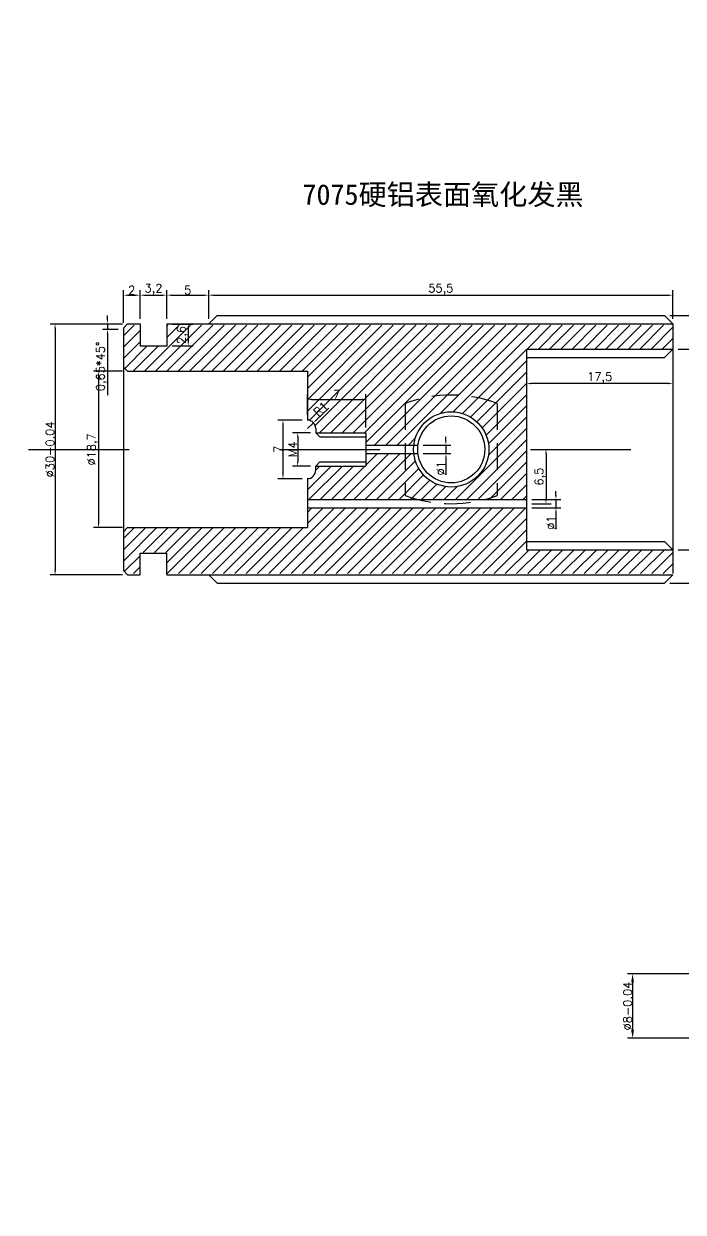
# Model space of a CAD drawing. Header units: millimetres. Extents: x 6817 to 10425, y -2870 to -164.
# Drawn here: x 9698.8 to 9777.6, y -1671.2 to -1529 of the extents above; entities that cross this region are included whole.
import ezdxf

# ---------------------------------------------------------------- set-up
doc = ezdxf.new("R2010")
doc.units = ezdxf.units.MM
doc.linetypes.add('ACAD_ISO03W100', pattern=[30, 12, -18])
doc.linetypes.add('HIDDEN', pattern=[9.525, 6.35, -3.175])
doc.layers.add('图层2', color=108, linetype='Continuous')
doc.styles.get("Standard").update_dxf_attribs({"font": 'txt', "bigfont": 'gbcbig.shx'})
doc.dimstyles.new('ISO-25', dxfattribs={"dimtxt": 1, "dimasz": 0.5, "dimexe": 0.6, "dimexo": 0.625, "dimgap": 0.1, "dimtad": 1, "dimtxsty": 'Standard', "dimcen": 2.5, "dimadec": 0, "dimazin": 0, "dimtfac": 1, "dimtmove": 0, "dimatfit": 3, "dimfxl": 1, "dimarcsym": 0})

# ---------------------------------------------------------------- blocks, each defined once
blk = doc.blocks.new('*D336')
at = {"color": 0, "lineweight": -2, "transparency": 16777216}
for p, q in [((9780.25, -1642.69), (9770.99, -1642.69)), ((9771.59, -1643.69), (9771.59, -1649.39)), ((9780.25, -1650.39), (9770.99, -1650.39))]:
    blk.add_line(p, q, dxfattribs=at)
at = {"color": 0, "transparency": 16777216}
for points in [[(9771.42, -1643.69), (9771.76, -1643.69), (9771.59, -1642.69)], [(9771.42, -1649.39), (9771.76, -1649.39), (9771.59, -1650.39)]]:
    blk.add_solid(points, dxfattribs=at)
at = {"layer": 'Defpoints', "color": 0, "transparency": 16777216}
for p in [(9780.87, -1642.69), (9771.59, -1650.39), (9780.87, -1650.39)]:
    blk.add_point(p, dxfattribs=at)
at = {"color": 0, "transparency": 16777216, "insert": (9770.99, -1646.54), "char_height": 1, "attachment_point": 5, "rotation": 90}
blk.add_mtext('%%C8-0.04', dxfattribs=at)
blk = doc.blocks.new('*D345')
at = {"layer": 'Defpoints', "color": 0, "linetype": 'ByBlock', "transparency": 16777216}
for p in [(9712.71, -1561.51), (9712.71, -1564.96), (9710.71, -1565.46)]:
    blk.add_point(p, dxfattribs=at)
at = {"layer": '图层2', "color": 0, "linetype": 'ByBlock', "lineweight": -2, "transparency": 16777216}
for p, q in [((9710.71, -1564.83), (9710.71, -1560.91)), ((9711.21, -1561.51), (9712.21, -1561.51)), ((9712.71, -1564.33), (9712.71, -1560.91))]:
    blk.add_line(p, q, dxfattribs=at)
at = {"layer": '图层2', "color": 0, "linetype": 'ByBlock', "transparency": 16777216}
for points in [[(9711.21, -1561.43), (9711.21, -1561.59), (9710.71, -1561.51)], [(9712.21, -1561.43), (9712.21, -1561.59), (9712.71, -1561.51)]]:
    blk.add_solid(points, dxfattribs=at)
at = {"layer": '图层2', "color": 0, "linetype": 'ByBlock', "transparency": 16777216, "insert": (9711.71, -1560.91), "char_height": 1, "attachment_point": 5}
blk.add_mtext('2', dxfattribs=at)
blk = doc.blocks.new('*D346')
at = {"layer": 'Defpoints', "color": 0, "linetype": 'ByBlock', "transparency": 16777216}
for p in [(9715.91, -1561.51), (9712.71, -1564.96), (9715.91, -1564.96)]:
    blk.add_point(p, dxfattribs=at)
at = {"layer": '图层2', "color": 0, "linetype": 'ByBlock', "lineweight": -2, "transparency": 16777216}
for p, q in [((9712.71, -1564.33), (9712.71, -1560.91)), ((9713.21, -1561.51), (9715.41, -1561.51)), ((9715.91, -1564.33), (9715.91, -1560.91))]:
    blk.add_line(p, q, dxfattribs=at)
at = {"layer": '图层2', "color": 0, "linetype": 'ByBlock', "transparency": 16777216}
for points in [[(9713.21, -1561.43), (9713.21, -1561.59), (9712.71, -1561.51)], [(9715.41, -1561.43), (9715.41, -1561.59), (9715.91, -1561.51)]]:
    blk.add_solid(points, dxfattribs=at)
at = {"layer": '图层2', "color": 0, "linetype": 'ByBlock', "transparency": 16777216, "insert": (9714.31, -1560.83), "char_height": 1, "attachment_point": 5}
blk.add_mtext('3,2', dxfattribs=at)
blk = doc.blocks.new('*D347')
at = {"layer": 'Defpoints', "color": 0, "linetype": 'ByBlock', "transparency": 16777216}
for p in [(9720.91, -1561.51), (9715.91, -1564.96), (9720.91, -1564.96)]:
    blk.add_point(p, dxfattribs=at)
at = {"layer": '图层2', "color": 0, "linetype": 'ByBlock', "lineweight": -2, "transparency": 16777216}
for p, q in [((9715.91, -1564.33), (9715.91, -1560.91)), ((9716.41, -1561.51), (9720.41, -1561.51)), ((9720.91, -1564.33), (9720.91, -1560.91))]:
    blk.add_line(p, q, dxfattribs=at)
at = {"layer": '图层2', "color": 0, "linetype": 'ByBlock', "transparency": 16777216}
for points in [[(9716.41, -1561.43), (9716.41, -1561.59), (9715.91, -1561.51)], [(9720.41, -1561.43), (9720.41, -1561.59), (9720.91, -1561.51)]]:
    blk.add_solid(points, dxfattribs=at)
at = {"layer": '图层2', "color": 0, "linetype": 'ByBlock', "transparency": 16777216, "insert": (9718.41, -1560.91), "char_height": 1, "attachment_point": 5}
blk.add_mtext('5', dxfattribs=at)
blk = doc.blocks.new('*D279')
at = {"layer": 'Defpoints', "color": 0, "linetype": 'ByBlock', "transparency": 16777216}
for p in [(9776.41, -1561.51), (9720.91, -1564.96), (9776.41, -1564.96)]:
    blk.add_point(p, dxfattribs=at)
at = {"layer": '图层2', "color": 0, "linetype": 'ByBlock', "lineweight": -2, "transparency": 16777216}
for p, q in [((9720.91, -1564.33), (9720.91, -1560.91)), ((9721.41, -1561.51), (9775.91, -1561.51)), ((9776.41, -1564.33), (9776.41, -1560.91))]:
    blk.add_line(p, q, dxfattribs=at)
at = {"layer": '图层2', "color": 0, "linetype": 'ByBlock', "transparency": 16777216}
for points in [[(9721.41, -1561.43), (9721.41, -1561.59), (9720.91, -1561.51)], [(9775.91, -1561.43), (9775.91, -1561.59), (9776.41, -1561.51)]]:
    blk.add_solid(points, dxfattribs=at)
at = {"layer": '图层2', "color": 0, "linetype": 'ByBlock', "transparency": 16777216, "insert": (9748.66, -1560.83), "char_height": 1, "attachment_point": 5}
blk.add_mtext('55,5', dxfattribs=at)
blk = doc.blocks.new('*D348')
at = {"layer": 'Defpoints', "color": 0, "linetype": 'ByBlock', "transparency": 16777216}
for p in [(9715.91, -1564.96), (9715.91, -1567.56), (9718.47, -1567.56)]:
    blk.add_point(p, dxfattribs=at)
at = {"layer": '图层2', "color": 0, "linetype": 'ByBlock', "lineweight": -2, "transparency": 16777216}
for p, q in [((9716.54, -1564.96), (9719.07, -1564.96)), ((9718.47, -1565.46), (9718.47, -1567.06)), ((9716.54, -1567.56), (9719.07, -1567.56))]:
    blk.add_line(p, q, dxfattribs=at)
at = {"layer": '图层2', "color": 0, "linetype": 'ByBlock', "transparency": 16777216}
for points in [[(9718.38, -1565.46), (9718.55, -1565.46), (9718.47, -1564.96)], [(9718.38, -1567.06), (9718.55, -1567.06), (9718.47, -1567.56)]]:
    blk.add_solid(points, dxfattribs=at)
at = {"layer": '图层2', "color": 0, "linetype": 'ByBlock', "transparency": 16777216, "insert": (9717.78, -1566.26), "char_height": 1, "attachment_point": 5, "rotation": 90}
blk.add_mtext('2,6', dxfattribs=at)
blk = doc.blocks.new('*D349')
at = {"layer": 'Defpoints', "color": 0, "linetype": 'ByBlock', "transparency": 16777216}
for p in [(9711.21, -1564.96), (9708.81, -1565.61), (9710.71, -1565.61)]:
    blk.add_point(p, dxfattribs=at)
at = {"layer": '图层2', "color": 0, "linetype": 'ByBlock', "lineweight": -2, "transparency": 16777216}
for p, q in [((9710.59, -1564.96), (9708.21, -1564.96)), ((9708.81, -1564.46), (9708.81, -1563.96)), ((9708.81, -1564.96), (9708.81, -1565.61)), ((9710.09, -1565.61), (9708.21, -1565.61)), ((9708.81, -1566.11), (9708.81, -1573.47))]:
    blk.add_line(p, q, dxfattribs=at)
at = {"layer": '图层2', "color": 0, "linetype": 'ByBlock', "transparency": 16777216}
for points in [[(9708.73, -1564.46), (9708.89, -1564.46), (9708.81, -1564.96)], [(9708.73, -1566.11), (9708.89, -1566.11), (9708.81, -1565.61)]]:
    blk.add_solid(points, dxfattribs=at)
at = {"layer": '图层2', "color": 0, "linetype": 'ByBlock', "transparency": 16777216, "insert": (9708.13, -1570.04), "char_height": 1, "attachment_point": 5, "rotation": 90}
blk.add_mtext('0,65*45%%D', dxfattribs=at)
blk = doc.blocks.new('*D350')
at = {"layer": 'Defpoints', "color": 0, "linetype": 'ByBlock', "transparency": 16777216}
for p in [(9711.21, -1564.96), (9702.54, -1594.96), (9711.21, -1594.96)]:
    blk.add_point(p, dxfattribs=at)
at = {"layer": '图层2', "color": 0, "linetype": 'ByBlock', "lineweight": -2, "transparency": 16777216}
for p, q in [((9710.59, -1564.96), (9701.94, -1564.96)), ((9702.54, -1565.46), (9702.54, -1594.46)), ((9710.59, -1594.96), (9701.94, -1594.96))]:
    blk.add_line(p, q, dxfattribs=at)
at = {"layer": '图层2', "color": 0, "linetype": 'ByBlock', "transparency": 16777216}
for points in [[(9702.46, -1565.46), (9702.63, -1565.46), (9702.54, -1564.96)], [(9702.46, -1594.46), (9702.63, -1594.46), (9702.54, -1594.96)]]:
    blk.add_solid(points, dxfattribs=at)
at = {"layer": '图层2', "color": 0, "linetype": 'ByBlock', "transparency": 16777216, "insert": (9701.94, -1579.96), "char_height": 1, "attachment_point": 5, "rotation": 90}
blk.add_mtext('%%C30-0.04', dxfattribs=at)
blk = doc.blocks.new('*D351')
at = {"layer": 'Defpoints', "color": 0, "linetype": 'ByBlock', "transparency": 16777216}
for p in [(9711.21, -1570.61), (9707.74, -1589.31), (9711.21, -1589.31)]:
    blk.add_point(p, dxfattribs=at)
at = {"layer": '图层2', "color": 0, "linetype": 'ByBlock', "lineweight": -2, "transparency": 16777216}
for p, q in [((9710.59, -1570.61), (9707.14, -1570.61)), ((9707.74, -1571.11), (9707.74, -1588.81)), ((9710.59, -1589.31), (9707.14, -1589.31))]:
    blk.add_line(p, q, dxfattribs=at)
at = {"layer": '图层2', "color": 0, "linetype": 'ByBlock', "transparency": 16777216}
for points in [[(9707.65, -1571.11), (9707.82, -1571.11), (9707.74, -1570.61)], [(9707.65, -1588.81), (9707.82, -1588.81), (9707.74, -1589.31)]]:
    blk.add_solid(points, dxfattribs=at)
at = {"layer": '图层2', "color": 0, "linetype": 'ByBlock', "transparency": 16777216, "insert": (9707.05, -1579.96), "char_height": 1, "attachment_point": 5, "rotation": 90}
blk.add_mtext('%%C18,7', dxfattribs=at)
blk = doc.blocks.new('*D352')
at = {"layer": 'Defpoints', "color": 0, "linetype": 'ByBlock', "transparency": 16777216}
for p in [(9775.41, -1563.96), (9775.41, -1595.96), (9783.2, -1595.96)]:
    blk.add_point(p, dxfattribs=at)
at = {"layer": '图层2', "color": 0, "linetype": 'ByBlock', "lineweight": -2, "transparency": 16777216}
for p, q in [((9776.04, -1563.96), (9783.8, -1563.96)), ((9783.2, -1564.46), (9783.2, -1595.46)), ((9776.04, -1595.96), (9783.8, -1595.96))]:
    blk.add_line(p, q, dxfattribs=at)
at = {"layer": '图层2', "color": 0, "linetype": 'ByBlock', "transparency": 16777216}
for points in [[(9783.11, -1564.46), (9783.28, -1564.46), (9783.2, -1563.96)], [(9783.11, -1595.46), (9783.28, -1595.46), (9783.2, -1595.96)]]:
    blk.add_solid(points, dxfattribs=at)
at = {"layer": '图层2', "color": 0, "linetype": 'ByBlock', "transparency": 16777216, "insert": (9782.6, -1579.96), "char_height": 1, "attachment_point": 5, "rotation": 90}
blk.add_mtext('M32*1.5', dxfattribs=at)
blk = doc.blocks.new('*D353')
at = {"layer": 'Defpoints', "color": 0, "linetype": 'ByBlock', "transparency": 16777216}
for p in [(9776.41, -1567.96), (9780.61, -1567.96), (9776.41, -1591.96)]:
    blk.add_point(p, dxfattribs=at)
at = {"layer": '图层2', "color": 0, "linetype": 'ByBlock', "lineweight": -2, "transparency": 16777216}
for p, q in [((9777.04, -1567.96), (9781.21, -1567.96)), ((9780.61, -1591.46), (9780.61, -1568.46)), ((9777.04, -1591.96), (9781.21, -1591.96))]:
    blk.add_line(p, q, dxfattribs=at)
at = {"layer": '图层2', "color": 0, "linetype": 'ByBlock', "transparency": 16777216}
for points in [[(9780.53, -1568.46), (9780.7, -1568.46), (9780.61, -1567.96)], [(9780.53, -1591.46), (9780.7, -1591.46), (9780.61, -1591.96)]]:
    blk.add_solid(points, dxfattribs=at)
at = {"layer": '图层2', "color": 0, "linetype": 'ByBlock', "transparency": 16777216, "insert": (9780.01, -1579.96), "char_height": 1, "attachment_point": 5, "rotation": 90}
blk.add_mtext('M24*1.5', dxfattribs=at)
blk = doc.blocks.new('*D354')
at = {"layer": 'Defpoints', "color": 0, "linetype": 'ByBlock', "transparency": 16777216}
for p in [(9758.91, -1568.96), (9776.41, -1567.96), (9758.91, -1572.08)]:
    blk.add_point(p, dxfattribs=at)
at = {"layer": '图层2', "color": 0, "linetype": 'ByBlock', "lineweight": -2, "transparency": 16777216}
for p, q in [((9776.41, -1568.58), (9776.41, -1572.68)), ((9758.91, -1569.58), (9758.91, -1572.68)), ((9775.91, -1572.08), (9759.41, -1572.08))]:
    blk.add_line(p, q, dxfattribs=at)
at = {"layer": '图层2', "color": 0, "linetype": 'ByBlock', "transparency": 16777216}
for points in [[(9759.41, -1572), (9759.41, -1572.17), (9758.91, -1572.08)], [(9775.91, -1572), (9775.91, -1572.17), (9776.41, -1572.08)]]:
    blk.add_solid(points, dxfattribs=at)
at = {"layer": '图层2', "color": 0, "linetype": 'ByBlock', "transparency": 16777216, "insert": (9767.66, -1571.4), "char_height": 1, "attachment_point": 5}
blk.add_mtext('17,5', dxfattribs=at)
blk = doc.blocks.new('*D355')
at = {"layer": 'Defpoints', "color": 0, "linetype": 'ByBlock', "transparency": 16777216}
for p in [(9733.71, -1577.96), (9731.55, -1581.96), (9733.71, -1581.96)]:
    blk.add_point(p, dxfattribs=at)
at = {"layer": '图层2', "color": 0, "linetype": 'ByBlock', "lineweight": -2, "transparency": 16777216}
for p, q in [((9733.09, -1577.96), (9730.95, -1577.96)), ((9731.55, -1578.46), (9731.55, -1581.46)), ((9733.09, -1581.96), (9730.95, -1581.96))]:
    blk.add_line(p, q, dxfattribs=at)
at = {"layer": '图层2', "color": 0, "linetype": 'ByBlock', "transparency": 16777216}
for points in [[(9731.47, -1578.46), (9731.64, -1578.46), (9731.55, -1577.96)], [(9731.47, -1581.46), (9731.64, -1581.46), (9731.55, -1581.96)]]:
    blk.add_solid(points, dxfattribs=at)
at = {"layer": '图层2', "color": 0, "linetype": 'ByBlock', "transparency": 16777216, "insert": (9730.95, -1579.96), "char_height": 1, "attachment_point": 5, "rotation": 90}
blk.add_mtext('M4', dxfattribs=at)
blk = doc.blocks.new('*D356')
at = {"layer": 'Defpoints', "color": 0, "linetype": 'ByBlock', "transparency": 16777216}
for p in [(9739.71, -1573.97), (9732.71, -1576.46), (9739.71, -1577.96)]:
    blk.add_point(p, dxfattribs=at)
at = {"layer": '图层2', "color": 0, "linetype": 'ByBlock', "lineweight": -2, "transparency": 16777216}
for p, q in [((9732.71, -1575.83), (9732.71, -1573.37)), ((9739.71, -1577.33), (9739.71, -1573.37)), ((9733.21, -1573.97), (9739.21, -1573.97))]:
    blk.add_line(p, q, dxfattribs=at)
at = {"layer": '图层2', "color": 0, "linetype": 'ByBlock', "transparency": 16777216}
for points in [[(9733.21, -1573.88), (9733.21, -1574.05), (9732.71, -1573.97)], [(9739.21, -1573.88), (9739.21, -1574.05), (9739.71, -1573.97)]]:
    blk.add_solid(points, dxfattribs=at)
at = {"layer": '图层2', "color": 0, "linetype": 'ByBlock', "transparency": 16777216, "insert": (9736.21, -1573.37), "char_height": 1, "attachment_point": 5}
blk.add_mtext('7', dxfattribs=at)
blk = doc.blocks.new('*D357')
at = {"layer": 'Defpoints', "color": 0, "linetype": 'ByBlock', "transparency": 16777216}
for p in [(9745.94, -1579.46), (9745.94, -1580.46), (9749.27, -1580.46)]:
    blk.add_point(p, dxfattribs=at)
at = {"layer": '图层2', "color": 0, "linetype": 'ByBlock', "lineweight": -2, "transparency": 16777216}
for p, q in [((9749.27, -1578.96), (9749.27, -1578.46)), ((9746.57, -1579.46), (9749.87, -1579.46)), ((9746.57, -1580.46), (9749.87, -1580.46)), ((9749.27, -1579.46), (9749.27, -1580.46)), ((9749.27, -1580.96), (9749.27, -1582.99))]:
    blk.add_line(p, q, dxfattribs=at)
at = {"layer": '图层2', "color": 0, "linetype": 'ByBlock', "transparency": 16777216}
for points in [[(9749.19, -1578.96), (9749.35, -1578.96), (9749.27, -1579.46)], [(9749.19, -1580.96), (9749.35, -1580.96), (9749.27, -1580.46)]]:
    blk.add_solid(points, dxfattribs=at)
at = {"layer": '图层2', "color": 0, "linetype": 'ByBlock', "transparency": 16777216, "insert": (9748.67, -1582.22), "char_height": 1, "attachment_point": 5, "rotation": 90}
blk.add_mtext('%%C1', dxfattribs=at)
blk = doc.blocks.new('*D358')
at = {"layer": 'Defpoints', "color": 0, "linetype": 'ByBlock', "transparency": 16777216}
for p in [(9758.91, -1585.96), (9758.91, -1586.96), (9762.43, -1586.96)]:
    blk.add_point(p, dxfattribs=at)
at = {"layer": '图层2', "color": 0, "linetype": 'ByBlock', "lineweight": -2, "transparency": 16777216}
for p, q in [((9762.43, -1585.46), (9762.43, -1584.96)), ((9759.54, -1585.96), (9763.03, -1585.96)), ((9762.43, -1585.96), (9762.43, -1586.96)), ((9759.54, -1586.96), (9763.03, -1586.96)), ((9762.43, -1587.46), (9762.43, -1589.49))]:
    blk.add_line(p, q, dxfattribs=at)
at = {"layer": '图层2', "color": 0, "linetype": 'ByBlock', "transparency": 16777216}
for points in [[(9762.34, -1585.46), (9762.51, -1585.46), (9762.43, -1585.96)], [(9762.34, -1587.46), (9762.51, -1587.46), (9762.43, -1586.96)]]:
    blk.add_solid(points, dxfattribs=at)
at = {"layer": '图层2', "color": 0, "linetype": 'ByBlock', "transparency": 16777216, "insert": (9761.83, -1588.72), "char_height": 1, "attachment_point": 5, "rotation": 90}
blk.add_mtext('%%C1', dxfattribs=at)
blk = doc.blocks.new('*D359')
at = {"layer": 'Defpoints', "color": 0, "linetype": 'ByBlock', "transparency": 16777216}
for p in [(9758.91, -1579.96), (9758.91, -1586.46), (9761.24, -1586.46)]:
    blk.add_point(p, dxfattribs=at)
at = {"layer": '图层2', "color": 0, "linetype": 'ByBlock', "lineweight": -2, "transparency": 16777216}
for p, q in [((9759.54, -1579.96), (9761.84, -1579.96)), ((9761.24, -1580.46), (9761.24, -1585.96)), ((9759.54, -1586.46), (9761.84, -1586.46))]:
    blk.add_line(p, q, dxfattribs=at)
at = {"layer": '图层2', "color": 0, "linetype": 'ByBlock', "transparency": 16777216}
for points in [[(9761.15, -1580.46), (9761.32, -1580.46), (9761.24, -1579.96)], [(9761.15, -1585.96), (9761.32, -1585.96), (9761.24, -1586.46)]]:
    blk.add_solid(points, dxfattribs=at)
at = {"layer": '图层2', "color": 0, "linetype": 'ByBlock', "transparency": 16777216, "insert": (9760.55, -1583.21), "char_height": 1, "attachment_point": 5, "rotation": 90}
blk.add_mtext('6,5', dxfattribs=at)
blk = doc.blocks.new('*D539')
at = {"layer": 'Defpoints', "color": 0, "linetype": 'ByBlock', "transparency": 16777216}
for p in [(9732.71, -1577.46), (9733.44, -1576.77)]:
    blk.add_point(p, dxfattribs=at)
at = {"layer": '图层2', "color": 0, "linetype": 'ByBlock', "lineweight": -2, "transparency": 16777216}
for p, q in [((9735.28, -1575.03), (9733.8, -1576.43)), ((9732.71, -1577.46), (9733.44, -1576.77))]:
    blk.add_line(p, q, dxfattribs=at)
at = {"layer": '图层2', "color": 0, "linetype": 'ByBlock', "transparency": 16777216}
blk.add_solid([(9733.74, -1576.36), (9733.86, -1576.49), (9733.44, -1576.77)], dxfattribs=at)
at = {"layer": '图层2', "color": 0, "linetype": 'ByBlock', "transparency": 16777216, "insert": (9734.31, -1575.12), "char_height": 1, "attachment_point": 5, "rotation": 43.4571}
blk.add_mtext('R1', dxfattribs=at)
blk = doc.blocks.new('*D540')
at = {"layer": 'Defpoints', "color": 0, "linetype": 'ByBlock', "transparency": 16777216}
for p in [(9732.71, -1576.46), (9729.79, -1583.46), (9732.71, -1583.46)]:
    blk.add_point(p, dxfattribs=at)
at = {"layer": '图层2', "color": 0, "linetype": 'ByBlock', "lineweight": -2, "transparency": 16777216}
for p, q in [((9732.09, -1576.46), (9729.19, -1576.46)), ((9729.79, -1576.96), (9729.79, -1582.96)), ((9732.09, -1583.46), (9729.19, -1583.46))]:
    blk.add_line(p, q, dxfattribs=at)
at = {"layer": '图层2', "color": 0, "linetype": 'ByBlock', "transparency": 16777216}
for points in [[(9729.71, -1576.96), (9729.88, -1576.96), (9729.79, -1576.46)], [(9729.71, -1582.96), (9729.88, -1582.96), (9729.79, -1583.46)]]:
    blk.add_solid(points, dxfattribs=at)
at = {"layer": '图层2', "color": 0, "linetype": 'ByBlock', "transparency": 16777216, "insert": (9729.19, -1579.96), "char_height": 1, "attachment_point": 5, "rotation": 90}
blk.add_mtext('7', dxfattribs=at)
blk = doc.blocks.new('*D2126')
at = {"layer": 'Defpoints', "color": 0, "linetype": 'ByBlock'}
for p in [(10223.66, -339.2), (10223.66, -344.88), (10247.6, -344.88)]:
    blk.add_point(p, dxfattribs=at)
at = {"layer": 'Defpoints', "color": 0, "linetype": 'ByBlock', "transparency": 16777216}
for p in [(8490.81, -2490.52), (8490.81, -2500.59), (8495.81, -2500.59)]:
    blk.add_point(p, dxfattribs=at)
at = {"layer": '图层2', "color": 0, "linetype": 'ByBlock', "lineweight": -2}
for p, q in [((10224.28, -339.2), (10248.2, -339.2)), ((10247.6, -339.7), (10247.6, -344.38)), ((10224.28, -344.88), (10248.2, -344.88))]:
    blk.add_line(p, q, dxfattribs=at)
at = {"layer": '图层2', "color": 0, "linetype": 'ByBlock', "lineweight": -2, "transparency": 16777216}
for p, q in [((8490.81, -2499.97), (8490.81, -2489.92)), ((8495.81, -2499.97), (8495.81, -2489.92)), ((8495.31, -2490.52), (8491.31, -2490.52))]:
    blk.add_line(p, q, dxfattribs=at)
at = {"layer": '图层2', "color": 0, "linetype": 'ByBlock'}
for points in [[(10247.52, -339.7), (10247.69, -339.7), (10247.6, -339.2)], [(10247.52, -344.38), (10247.69, -344.38), (10247.6, -344.88)]]:
    blk.add_solid(points, dxfattribs=at)
at = {"layer": '图层2', "color": 0, "linetype": 'ByBlock', "transparency": 16777216}
for points in [[(8491.31, -2490.44), (8491.31, -2490.6), (8490.81, -2490.52)], [(8495.31, -2490.44), (8495.31, -2490.6), (8495.81, -2490.52)]]:
    blk.add_solid(points, dxfattribs=at)
at = {"layer": '图层2', "color": 0, "linetype": 'ByBlock', "insert": (10246.92, -342.04), "char_height": 1, "attachment_point": 5, "rotation": 90}
blk.add_mtext('5,67', dxfattribs=at)
at = {"layer": '图层2', "color": 0, "linetype": 'ByBlock', "transparency": 16777216, "insert": (8493.31, -2489.17), "char_height": 2.5, "attachment_point": 5}
blk.add_mtext('5', dxfattribs=at)
blk = doc.blocks.new('*D2131')
at = {"layer": 'Defpoints', "color": 0, "linetype": 'ByBlock'}
for p in [(10232.06, -998.37), (10223.18, -1004.37), (10232.05, -1004.37), (8546.57, -2519.73), (8541.76, -2524.11), (8546.57, -2524.11)]:
    blk.add_point(p, dxfattribs=at)
at = {"layer": '图层2', "color": 0, "linetype": 'ByBlock', "lineweight": -2}
for p, q in [((10231.43, -998.37), (10222.58, -998.37)), ((10223.18, -998.87), (10223.18, -1003.87)), ((10231.42, -1004.37), (10222.58, -1004.37)), ((8545.95, -2519.73), (8541.16, -2519.73)), ((8541.76, -2520.23), (8541.76, -2523.61)), ((8545.95, -2524.11), (8541.16, -2524.11))]:
    blk.add_line(p, q, dxfattribs=at)
at = {"layer": '图层2', "color": 0, "linetype": 'ByBlock'}
for points in [[(10223.1, -998.87), (10223.27, -998.87), (10223.18, -998.37)], [(10223.1, -1003.87), (10223.27, -1003.87), (10223.18, -1004.37)], [(8541.68, -2520.23), (8541.85, -2520.23), (8541.76, -2519.73)], [(8541.68, -2523.61), (8541.85, -2523.61), (8541.76, -2524.11)]]:
    blk.add_solid(points, dxfattribs=at)
at = {"layer": '图层2', "color": 0, "linetype": 'ByBlock', "char_height": 1, "attachment_point": 5, "rotation": 90}
for s, insert in [('6', (10222.58, -1001.37)), ('4,38', (8541.08, -2521.92))]:
    blk.add_mtext(s, dxfattribs=dict(at, insert=insert))
blk = doc.blocks.new('*D2135')
at = {"layer": 'Defpoints', "color": 0, "linetype": 'ByBlock'}
for p in [(10217.81, -308.87), (10215.31, -322.35), (10217.81, -322.35), (8521.92, -2501.88), (8520.7, -2501.9), (8521.32, -2502.94), (8534.07, -2513.08), (8534.07, -2513.08)]:
    blk.add_point(p, dxfattribs=at)
at = {"layer": '图层2', "color": 0, "linetype": 'ByBlock', "lineweight": -2}
for p, q in [((10215.31, -321.73), (10215.31, -308.27)), ((10217.81, -321.73), (10217.81, -308.27)), ((10215.81, -308.87), (10217.31, -308.87)), ((8521.6, -2500.9), (8522.67, -2499.8)), ((8520.84, -2502.55), (8519.96, -2501.85)), ((8521.46, -2501.45), (8520.82, -2500.86))]:
    blk.add_line(p, q, dxfattribs=at)
for start, end in [(138.9369, 139.8318), (135.6492, 137.293)]:
    blk.add_arc((8534.07, -2513.08), 17.43, start, end, dxfattribs=at)
at = {"layer": '图层2', "color": 0, "linetype": 'ByBlock'}
for points in [[(10215.81, -308.79), (10215.81, -308.96), (10215.31, -308.87)], [(10217.31, -308.79), (10217.31, -308.96), (10217.81, -308.87)], [(8520.81, -2501.89), (8520.68, -2501.79), (8520.43, -2502.23)], [(8520.86, -2501.58), (8520.99, -2501.69), (8521.26, -2501.26)]]:
    blk.add_solid(points, dxfattribs=at)
at = {"layer": '图层2', "color": 0, "linetype": 'ByBlock', "insert": (10216.56, -308.19), "char_height": 1, "attachment_point": 5}
blk.add_mtext('2,5', dxfattribs=at)
at = {"layer": '图层2', "color": 0, "linetype": 'ByBlock', "insert": (8521.71, -2499.93), "char_height": 1, "attachment_point": 5, "rotation": 45.6492}
blk.add_mtext('4°', dxfattribs=at)
blk = doc.blocks.new('*D2136')
at = {"layer": 'Defpoints', "color": 0, "linetype": 'ByBlock'}
for p in [(10215.31, -305.16), (10187.99, -322.35), (10215.31, -322.35), (8518.44, -2501.94), (8521.32, -2502.94), (8518.95, -2504.56), (8534.07, -2513.08), (8534.07, -2513.08)]:
    blk.add_point(p, dxfattribs=at)
at = {"layer": '图层2', "color": 0, "linetype": 'ByBlock', "lineweight": -2}
for p, q in [((10187.99, -321.73), (10187.99, -304.56)), ((10188.49, -305.16), (10214.81, -305.16)), ((10215.31, -321.73), (10215.31, -304.56)), ((8520.84, -2502.55), (8518.59, -2500.76)), ((8518.41, -2504.25), (8516.83, -2503.36))]:
    blk.add_line(p, q, dxfattribs=at)
blk.add_arc((8534.07, -2513.08), 19.19, 142.9688, 149.0795, dxfattribs=at)
at = {"layer": '图层2', "color": 0, "linetype": 'ByBlock'}
for points in [[(10188.49, -305.08), (10188.49, -305.24), (10187.99, -305.16)], [(10214.81, -305.08), (10214.81, -305.24), (10215.31, -305.16)], [(8518.68, -2501.48), (8518.81, -2501.58), (8519.06, -2501.13)], [(8517.68, -2503.27), (8517.53, -2503.18), (8517.35, -2503.66)]]:
    blk.add_solid(points, dxfattribs=at)
at = {"layer": '图层2', "color": 0, "linetype": 'ByBlock', "insert": (10201.65, -304.48), "char_height": 1, "attachment_point": 5}
blk.add_mtext('27,32', dxfattribs=at)
at = {"layer": '图层2', "color": 0, "linetype": 'ByBlock', "insert": (8517.66, -2502.03), "char_height": 1, "attachment_point": 5, "rotation": 56.0242}
blk.add_mtext('9°', dxfattribs=at)
blk = doc.blocks.new('*D2137')
at = {"layer": 'Defpoints', "color": 0, "linetype": 'ByBlock'}
for p in [(9807.81, -699.52), (9815.71, -699.52), (9807.81, -703.52), (8553.1, -2503.25), (8547.37, -2503.69), (8549.02, -2506.63), (8534.07, -2513.08), (8534.07, -2513.08)]:
    blk.add_point(p, dxfattribs=at)
at = {"layer": '图层2', "color": 0, "linetype": 'ByBlock', "lineweight": -2}
for p, q in [((9808.44, -699.52), (9816.31, -699.52)), ((9815.71, -703.02), (9815.71, -700.02)), ((9808.44, -703.52), (9816.31, -703.52)), ((8547.88, -2503.33), (8552.06, -2500.38)), ((8549.59, -2506.38), (8554.29, -2504.35))]:
    blk.add_line(p, q, dxfattribs=at)
blk.add_arc((8534.07, -2513.08), 21.43, 24.6901, 33.8883, dxfattribs=at)
at = {"layer": '图层2', "color": 0, "linetype": 'ByBlock'}
for points in [[(9815.63, -700.02), (9815.8, -700.02), (9815.71, -699.52)], [(9815.63, -703.02), (9815.8, -703.02), (9815.71, -703.52)], [(8551.78, -2501.18), (8551.92, -2501.09), (8551.57, -2500.72)], [(8553.61, -2504.1), (8553.46, -2504.17), (8553.74, -2504.59)]]:
    blk.add_solid(points, dxfattribs=at)
at = {"layer": '图层2', "color": 0, "linetype": 'ByBlock', "char_height": 1, "attachment_point": 5}
for s, insert, rotation in [('4', (9815.11, -701.52), 90), ('12°', (8553.28, -2502.31), 299.2892)]:
    blk.add_mtext(s, dxfattribs=dict(at, insert=insert, rotation=rotation))
blk = doc.blocks.new('*D2138')
at = {"layer": 'Defpoints', "color": 0, "linetype": 'ByBlock'}
for p in [(10222.99, -1057.99), (10220.99, -1061.58), (10222.99, -1061.58), (8548.61, -2494.31), (8561.47, -2494.31), (8561.47, -2496.24)]:
    blk.add_point(p, dxfattribs=at)
at = {"layer": '图层2', "color": 0, "linetype": 'ByBlock', "lineweight": -2}
for p, q in [((10220.99, -1060.96), (10220.99, -1057.39)), ((10222.99, -1060.96), (10222.99, -1057.39)), ((10221.49, -1057.99), (10222.49, -1057.99)), ((8548.61, -2494.94), (8548.61, -2496.84)), ((8561.47, -2494.94), (8561.47, -2496.84)), ((8549.11, -2496.24), (8560.97, -2496.24))]:
    blk.add_line(p, q, dxfattribs=at)
at = {"layer": '图层2', "color": 0, "linetype": 'ByBlock'}
for points in [[(10221.49, -1057.9), (10221.49, -1058.07), (10220.99, -1057.99)], [(10222.49, -1057.9), (10222.49, -1058.07), (10222.99, -1057.99)], [(8549.11, -2496.15), (8549.11, -2496.32), (8548.61, -2496.24)], [(8560.97, -2496.15), (8560.97, -2496.32), (8561.47, -2496.24)]]:
    blk.add_solid(points, dxfattribs=at)
at = {"layer": '图层2', "color": 0, "linetype": 'ByBlock', "char_height": 1, "attachment_point": 5}
for s, insert in [('2', (10221.99, -1057.39)), ('12,86', (8555.04, -2495.55))]:
    blk.add_mtext(s, dxfattribs=dict(at, insert=insert))
blk = doc.blocks.new('*D2182')
at = {"layer": 'Defpoints', "color": 0, "linetype": 'ByBlock'}
for p in [(9769.11, -1256.58), (9769.11, -1277.58), (9805.21, -1277.58), (9044.3, -2421.38), (8495.81, -2452.39), (9044.3, -2517.79)]:
    blk.add_point(p, dxfattribs=at)
at = {"layer": '图层2', "color": 0, "linetype": 'ByBlock', "lineweight": -2}
for p, q in [((9769.74, -1256.58), (9805.81, -1256.58)), ((9805.21, -1257.08), (9805.21, -1277.08)), ((9769.74, -1277.58), (9805.81, -1277.58)), ((8495.81, -2451.76), (8495.81, -2420.78)), ((9044.3, -2517.17), (9044.3, -2420.78)), ((8496.31, -2421.38), (9043.8, -2421.38))]:
    blk.add_line(p, q, dxfattribs=at)
at = {"layer": '图层2', "color": 0, "linetype": 'ByBlock'}
for points in [[(9805.13, -1257.08), (9805.3, -1257.08), (9805.21, -1256.58)], [(9805.13, -1277.08), (9805.3, -1277.08), (9805.21, -1277.58)], [(8496.31, -2421.3), (8496.31, -2421.47), (8495.81, -2421.38)], [(9043.8, -2421.3), (9043.8, -2421.47), (9044.3, -2421.38)]]:
    blk.add_solid(points, dxfattribs=at)
at = {"layer": '图层2', "color": 0, "linetype": 'ByBlock', "insert": (9804.61, -1267.08), "char_height": 1, "attachment_point": 5, "rotation": 90}
blk.add_mtext('21', dxfattribs=at)
at = {"layer": '图层2', "color": 0, "linetype": 'ByBlock', "insert": (8770.06, -2420.7), "char_height": 1, "attachment_point": 5}
blk.add_mtext('548,49', dxfattribs=at)

msp = doc.modelspace()

# ---------------------------------------------------------------- hatches: boundary and pattern name
at = {"layer": '图层2', "linetype": 'ByBlock'}
h = msp.add_hatch(dxfattribs=at)
h.set_pattern_fill('ANSI31', color=4, scale=0.3)
h.set_pattern_definition([(45, (5542.121, 299.759), (-0.6735192, 0.6735192), [])])
h.paths.add_polyline_path([(9710.711, -1594.307), (9711.211, -1594.807), (9712.711, -1594.807), (9712.711, -1592.307), (9715.911, -1592.307), (9715.911, -1594.807), (9776.411, -1594.807), (9776.411, -1591.957), (9758.911, -1591.957), (9758.911, -1586.957), (9732.711, -1586.957), (9732.711, -1589.307), (9711.211, -1589.307), (9710.711, -1589.807)])
edge = h.paths.add_edge_path()
edge.add_arc((9732.711, -1582.457), 1, 270, 360)
edge.add_line((9733.711, -1582.457), (9733.711, -1581.957))
edge.add_line((9733.711, -1581.957), (9739.711, -1581.957))
edge.add_line((9739.711, -1581.957), (9739.711, -1580.457))
edge.add_line((9739.711, -1580.457), (9745.439, -1580.457))
edge.add_arc((9749.911, -1579.957), 4.5, 186.37937, 360)
edge.add_line((9754.411, -1579.957), (9758.911, -1579.957))
edge.add_line((9758.911, -1579.957), (9758.911, -1585.957))
edge.add_line((9758.911, -1585.957), (9732.711, -1585.957))
edge.add_line((9732.711, -1585.957), (9732.711, -1583.457))
edge = h.paths.add_edge_path()
edge.add_line((9733.711, -1577.457), (9733.711, -1577.957))
edge.add_line((9733.711, -1577.957), (9739.711, -1577.957))
edge.add_line((9739.711, -1577.957), (9739.711, -1579.457))
edge.add_line((9739.711, -1579.457), (9745.439, -1579.457))
edge.add_arc((9749.911, -1579.957), 4.5, 0, 173.62063, ccw=False)
edge.add_line((9754.411, -1579.957), (9758.911, -1579.957))
edge.add_line((9758.911, -1579.957), (9758.911, -1567.957))
edge.add_line((9758.911, -1567.957), (9776.411, -1567.957))
edge.add_line((9776.411, -1567.957), (9776.411, -1565.107))
edge.add_line((9776.411, -1565.107), (9715.911, -1565.107))
edge.add_line((9715.911, -1565.107), (9715.911, -1567.607))
edge.add_line((9715.911, -1567.607), (9712.711, -1567.607))
edge.add_line((9712.711, -1567.607), (9712.711, -1565.107))
edge.add_line((9712.711, -1565.107), (9710.711, -1565.107))
edge.add_line((9710.711, -1565.107), (9710.711, -1570.107))
edge.add_line((9710.711, -1570.107), (9711.211, -1570.607))
edge.add_line((9711.211, -1570.607), (9732.711, -1570.607))
edge.add_line((9732.711, -1570.607), (9732.711, -1576.457))
edge.add_arc((9732.711, -1577.457), 1, 0, 90, ccw=False)

# ---------------------------------------------------------------- linework, layer by layer
at = {"color": 1, "linetype": 'ACAD_ISO03W100'}
msp.add_line((9639.385, -1579.957), (10016.503, -1579.957), dxfattribs=at)
at = {"layer": '图层2', "color": 6, "linetype": 'ByBlock'}
for p, q in [((9710.711, -1565.457), (9711.211, -1564.957)), ((9711.211, -1564.957), (9712.711, -1564.957)), ((9712.711, -1564.957), (9712.711, -1567.607)), ((9715.911, -1564.957), (9715.911, -1567.607)), ((9715.911, -1564.957), (9776.411, -1564.957)), ((9720.911, -1564.957), (9720.911, -1564.957)), ((9776.411, -1564.957), (9776.411, -1567.957)), ((9710.711, -1565.457), (9710.711, -1570.107)), ((9712.711, -1567.557), (9715.911, -1567.557)), ((9758.911, -1567.957), (9758.911, -1591.957)), ((9758.911, -1567.957), (9776.411, -1567.957)), ((9775.411, -1568.957), (9776.411, -1567.957)), ((9776.411, -1567.957), (9776.411, -1591.957)), ((9711.211, -1570.607), (9710.711, -1570.107)), ((9710.711, -1570.107), (9710.711, -1589.807)), ((9711.211, -1570.607), (9732.711, -1570.607)), ((9732.711, -1570.607), (9732.711, -1576.457)), ((9733.711, -1577.457), (9733.711, -1577.957)), ((9733.711, -1577.957), (9739.711, -1577.957)), ((9739.711, -1577.957), (9739.711, -1579.457)), ((9739.711, -1579.457), (9745.943, -1579.457)), ((9739.711, -1579.457), (9739.711, -1580.457)), ((9739.711, -1580.457), (9745.943, -1580.457)), ((9739.711, -1580.457), (9739.711, -1581.957)), ((9733.711, -1581.957), (9739.711, -1581.957)), ((9733.711, -1582.457), (9733.711, -1581.957)), ((9732.711, -1583.457), (9732.711, -1589.307)), ((9732.711, -1585.957), (9758.911, -1585.957)), ((9732.711, -1586.957), (9758.911, -1586.957)), ((9711.211, -1589.307), (9710.711, -1589.807)), ((9710.711, -1589.807), (9710.711, -1594.457)), ((9711.211, -1589.307), (9732.711, -1589.307)), ((9758.911, -1591.957), (9776.411, -1591.957)), ((9776.411, -1591.957), (9775.411, -1590.957)), ((9776.411, -1591.957), (9776.411, -1594.807)), ((9712.711, -1592.357), (9715.911, -1592.357)), ((9712.711, -1594.957), (9712.711, -1592.357)), ((9715.911, -1594.957), (9715.911, -1592.357)), ((9711.211, -1594.957), (9710.711, -1594.457)), ((9711.211, -1594.957), (9712.711, -1594.957)), ((9715.911, -1594.957), (9776.411, -1594.957)), ((9720.911, -1594.957), (9720.911, -1594.957))]:
    msp.add_line(p, q, dxfattribs=at)
at = {"layer": '图层2', "color": 4, "linetype": 'ByBlock'}
for p, q in [((9720.911, -1564.957), (9721.911, -1563.957)), ((9721.911, -1563.957), (9775.411, -1563.957)), ((9775.411, -1563.957), (9776.411, -1564.957)), ((9758.911, -1568.957), (9775.411, -1568.957)), ((9734.211, -1578.457), (9733.711, -1577.957)), ((9734.211, -1578.457), (9739.711, -1578.457)), ((9734.211, -1581.457), (9733.711, -1581.957)), ((9734.211, -1581.457), (9739.711, -1581.457)), ((9758.911, -1590.957), (9775.411, -1590.957)), ((9720.911, -1594.957), (9721.911, -1595.957)), ((9721.911, -1595.957), (9775.411, -1595.957)), ((9775.411, -1595.957), (9776.411, -1594.957))]:
    msp.add_line(p, q, dxfattribs=at)
at = {"layer": '图层2', "color": 3, "linetype": 'HIDDEN', "ltscale": 0.5}
for p, q in [((9744.411, -1574.457), (9744.411, -1585.457)), ((9755.411, -1574.457), (9755.411, -1585.457))]:
    msp.add_line(p, q, dxfattribs=at)
at = {"layer": '图层2', "color": 6, "linetype": 'ByBlock'}
for radius in [4.5, 4]:
    msp.add_circle((9749.911, -1579.957), radius, dxfattribs=at)
at = {"layer": '图层2', "color": 3, "linetype": 'HIDDEN', "ltscale": 0.5}
for centre, start, end in [((9749.911, -1589.082), 69.39031, 110.60969), ((9749.911, -1570.832), 249.39031, 290.60969)]:
    msp.add_arc(centre, 15.625, start, end, dxfattribs=at)
at = {"layer": '图层2', "color": 6, "linetype": 'ByBlock'}
for centre, start, end in [((9732.711, -1577.457), 0, 90), ((9732.711, -1582.457), 270, 0)]:
    msp.add_arc(centre, 1, start, end, dxfattribs=at)

# ---------------------------------------------------------------- texts
at = {"color": 2, "insert": (9732.119, -1548.238), "char_height": 2.46562, "width": 38.16509, "attachment_point": 1}
msp.add_mtext('{\\fSimSun|b0|i0|c134|p2;7075硬铝表面氧化发黑}', dxfattribs=at)

# ---------------------------------------------------------------- dimensions: what is measured, and where the dimension line sits
at = {"color": 3}
dim = msp.add_linear_dim(base=(9771.589, -1650.395), p1=(9780.875, -1642.695), p2=(9780.875, -1650.395), angle=90, text='%%C8-0.04', dimstyle='ISO-25', override={"dimasz": 1}, dxfattribs=at)
dim.commit()
dim.dimension.update_dxf_attribs({"geometry": '*D336', "text_midpoint": (9770.989, -1646.545)})
at = {"layer": '图层2', "color": 2, "linetype": 'ByBlock'}
for base, p1, p2, picture, middle in [((10215.309, -305.16), (10187.985, -322.353), (10215.309, -322.353), '*D2136', (10201.647, -304.476)), ((10217.809, -308.872), (10215.309, -322.353), (10217.809, -322.353), '*D2135', (10216.559, -308.188)), ((10222.988, -1057.987), (10220.988, -1061.58), (10222.988, -1061.58), '*D2138', (10221.988, -1057.387)), ((9044.303, -2421.385), (8495.813, -2452.388), (9044.303, -2517.79), '*D2182', (8770.058, -2420.701))]:
    dim = msp.add_linear_dim(base=base, p1=p1, p2=p2, dimstyle='ISO-25', dxfattribs=at)
    dim.commit()
    dim.dimension.update_dxf_attribs({"geometry": picture, "text_midpoint": middle})
for base, p1, p2, picture, middle in [((10247.6033, -344.8767), (10223.6566, -339.202), (10223.6566, -344.8767), '*D2126', (10246.9199, -342.0394)), ((9815.715, -699.517), (9807.815, -703.516), (9807.815, -699.517), '*D2137', (9815.115, -701.517)), ((10223.184, -1004.368), (10232.058, -998.369), (10232.048, -1004.368), '*D2131', (10222.584, -1001.368)), ((9805.213, -1277.581), (9769.111, -1256.581), (9769.111, -1277.581), '*D2182', (9804.613, -1267.081))]:
    dim = msp.add_linear_dim(base=base, p1=p1, p2=p2, angle=90, dimstyle='ISO-25', dxfattribs=at)
    dim.commit()
    dim.dimension.update_dxf_attribs({"geometry": picture, "text_midpoint": middle})
at = {"layer": '图层2', "color": 3, "linetype": 'ByBlock'}
for base, p1, p2, picture, middle in [((9712.711, -1561.512), (9710.711, -1565.457), (9712.711, -1564.957), '*D345', (9711.711, -1560.912)), ((9715.911, -1561.512), (9712.711, -1564.957), (9715.911, -1564.957), '*D346', (9714.311, -1560.828)), ((9720.911, -1561.512), (9715.911, -1564.957), (9720.911, -1564.957), '*D347', (9718.411, -1560.912)), ((9776.411, -1561.512), (9720.911, -1564.957), (9776.411, -1564.957), '*D279', (9748.661, -1560.828)), ((9758.911, -1572.085), (9776.411, -1567.957), (9758.911, -1568.957), '*D354', (9767.661, -1571.401)), ((9739.711, -1573.968), (9732.711, -1576.457), (9739.711, -1577.957), '*D356', (9736.211, -1573.368))]:
    dim = msp.add_linear_dim(base=base, p1=p1, p2=p2, dimstyle='ISO-25', dxfattribs=at)
    dim.commit()
    dim.dimension.update_dxf_attribs({"geometry": picture, "text_midpoint": middle})
for base, p1, p2, text, picture, middle in [((9702.545, -1594.957), (9711.211, -1564.957), (9711.211, -1594.957), '%%C<>-0.04', '*D350', (9701.945, -1579.957)), ((9708.812, -1565.607), (9711.211, -1564.957), (9710.711, -1565.607), '<>*45%%D', '*D349', (9708.128, -1570.04)), ((9783.198, -1595.957), (9775.411, -1563.957), (9775.411, -1595.957), 'M<>*1.5', '*D352', (9782.598, -1579.957)), ((9780.614, -1567.957), (9776.411, -1591.957), (9776.411, -1567.957), 'M24*1.5', '*D353', (9780.014, -1579.957)), ((9707.738, -1589.307), (9711.211, -1570.607), (9711.211, -1589.307), '%%C<>', '*D351', (9707.054, -1579.957)), ((9731.553, -1581.957), (9733.711, -1577.957), (9733.711, -1581.957), 'M4', '*D355', (9730.953, -1579.957)), ((9749.27, -1580.457), (9745.943, -1579.457), (9745.943, -1580.457), '%%C1', '*D357', (9748.67, -1582.224)), ((9762.428, -1586.957), (9758.911, -1585.957), (9758.911, -1586.957), '%%C1', '*D358', (9761.828, -1588.724))]:
    dim = msp.add_linear_dim(base=base, p1=p1, p2=p2, angle=90, text=text, dimstyle='ISO-25', dxfattribs=at)
    dim.commit()
    dim.dimension.update_dxf_attribs({"geometry": picture, "text_midpoint": middle})
for base, p1, p2, picture, middle in [((9718.466, -1567.557), (9715.911, -1564.957), (9715.911, -1567.557), '*D348', (9717.783, -1566.257)), ((9729.793, -1583.457), (9732.711, -1576.457), (9732.711, -1583.457), '*D540', (9729.193, -1579.957)), ((9761.237, -1586.459), (9758.911, -1579.957), (9758.911, -1586.459), '*D359', (9760.553, -1583.208))]:
    dim = msp.add_linear_dim(base=base, p1=p1, p2=p2, angle=90, dimstyle='ISO-25', dxfattribs=at)
    dim.commit()
    dim.dimension.update_dxf_attribs({"geometry": picture, "text_midpoint": middle})
dim = msp.add_radius_dim(center=(9732.711, -1577.457), mpoint=(9733.437, -1576.769), dimstyle='ISO-25', dxfattribs=at)
dim.commit()
dim.dimension.update_dxf_attribs({"geometry": '*D539', "text_midpoint": (9734.307, -1575.119)})

doc.saveas('drawing.dxf')
